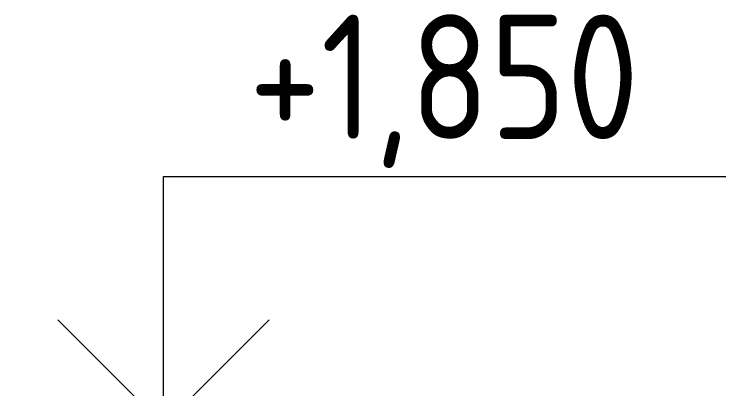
# Model space of a CAD drawing. Header units: millimetres. Extents: x -39709 to 12452, y -4989 to 80275.
# Drawn here: x 771.4 to 1128.9, y 1868.4 to 2056.6 of the extents above; entities that cross this region are included whole.
import ezdxf

# ---------------------------------------------------------------- set-up
doc = ezdxf.new("R2010")
doc.units = ezdxf.units.MM
doc.layers.add('AA_Vinoska', color=7, linetype='Continuous', lineweight=9)
doc.layers.add('AA_Visotnaya otmetka', color=7, linetype='Continuous', lineweight=9)
doc.styles.add('ISOCPEUR_8', font='isocpeur.TTF', dxfattribs={"width": 0.85, "height": 62.5})

# ---------------------------------------------------------------- blocks, each defined once
blk = doc.blocks.new('Высотные отметки - Стрелка вверх-400292-1-1 Армирование')
at = {"layer": 'AA_Vinoska'}
for p, q in [((37765.62, -3125), (38048.12, -3125)), ((37765.62, -3250), (37765.62, -3125)), ((37765.62, -3250), (37712.58, -3196.97)), ((37765.62, -3250), (37818.65, -3196.97)), ((37690.62, -3250), (37840.62, -3250))]:
    blk.add_line(p, q, dxfattribs=at)

msp = doc.modelspace()

# ---------------------------------------------------------------- block references
at = {"layer": 'AA_Visotnaya otmetka'}
msp.add_blockref('Высотные отметки - Стрелка вверх-400292-1-1 Армирование', (-36919.2246, 5100), dxfattribs=at)

# ---------------------------------------------------------------- texts
at = {"layer": 'AA_Visotnaya otmetka', "insert": (889.2619, 2056.4199), "char_height": 62.5, "width": 227.11473, "attachment_point": 1, "line_spacing_factor": 1.135194, "style": 'ISOCPEUR_8'}
msp.add_mtext('+1,850', dxfattribs=at)

doc.saveas('drawing.dxf')
